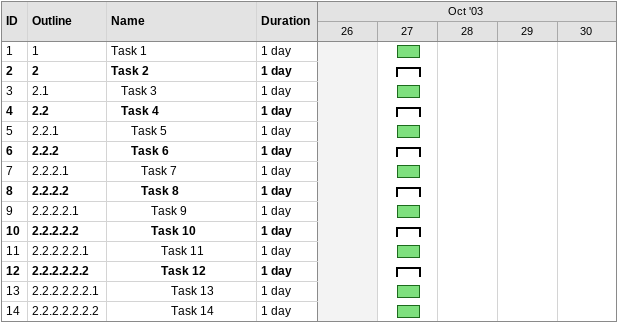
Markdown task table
| ID | WBS | Task | Duration | Start | Finish |
|---|---|---|---|---|---|
| 1 | 1 | Task 1 | 1d | 2003-10-27 | 2003-10-27 |
| 2 | 2 | **Task 2** | 1d | 2003-10-27 | 2003-10-27 |
| 3 | 2.1 | Task 3 | 1d | 2003-10-27 | 2003-10-27 |
| 4 | 2.2 | **Task 4** | 1d | 2003-10-27 | 2003-10-27 |
| 5 | 2.2.1 | Task 5 | 1d | 2003-10-27 | 2003-10-27 |
| 6 | 2.2.2 | **Task 6** | 1d | 2003-10-27 | 2003-10-27 |
| 7 | 2.2.2.1 | Task 7 | 1d | 2003-10-27 | 2003-10-27 |
| 8 | 2.2.2.2 | **Task 8** | 1d | 2003-10-27 | 2003-10-27 |
| 9 | 2.2.2.2.1 | Task 9 | 1d | 2003-10-27 | 2003-10-27 |
| 10 | 2.2.2.2.2 | **Task 10** | 1d | 2003-10-27 | 2003-10-27 |
| 11 | 2.2.2.2.2.1 | Task 11 | 1d | 2003-10-27 | 2003-10-27 |
| 12 | 2.2.2.2.2.2 | **Task 12** | 1d | 2003-10-27 | 2003-10-27 |
| 13 | 2.2.2.2.2.2.1 | Task 13 | 1d | 2003-10-27 | 2003-10-27 |
| 14 | 2.2.2.2.2.2.2 | Task 14 | 1d | 2003-10-27 | 2003-10-27 |
